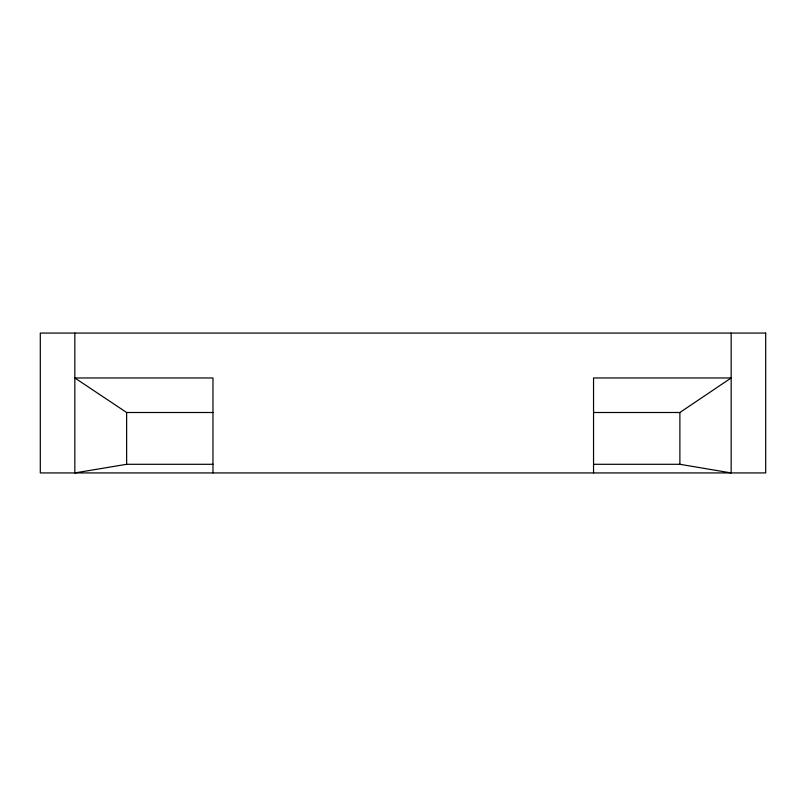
<?xml version="1.0" encoding="UTF-8"?>
<svg xmlns="http://www.w3.org/2000/svg" width="806" height="806" viewBox="0 0 806 806"><rect width="100%" height="100%" fill="white"/><g stroke="black" fill="none" stroke-linecap="round" stroke-linejoin="round"><path stroke-width="1.21" d="M593.548 412.501L679.881 412.501L731.163 377.964L593.548 377.964L593.548 472.931M212.975 464.296L126.633 464.296L74.837 472.931L74.837 333.069M212.975 472.931L212.975 377.964L74.837 377.964L126.633 412.501L212.975 412.501M593.548 464.296L679.881 464.296L731.163 472.931L731.163 333.069M679.881 412.501L679.881 464.296M126.633 412.501L126.633 464.296M765.7 333.069L40.3 333.069L40.3 472.931L765.7 472.931L765.7 333.069"/></g></svg>
